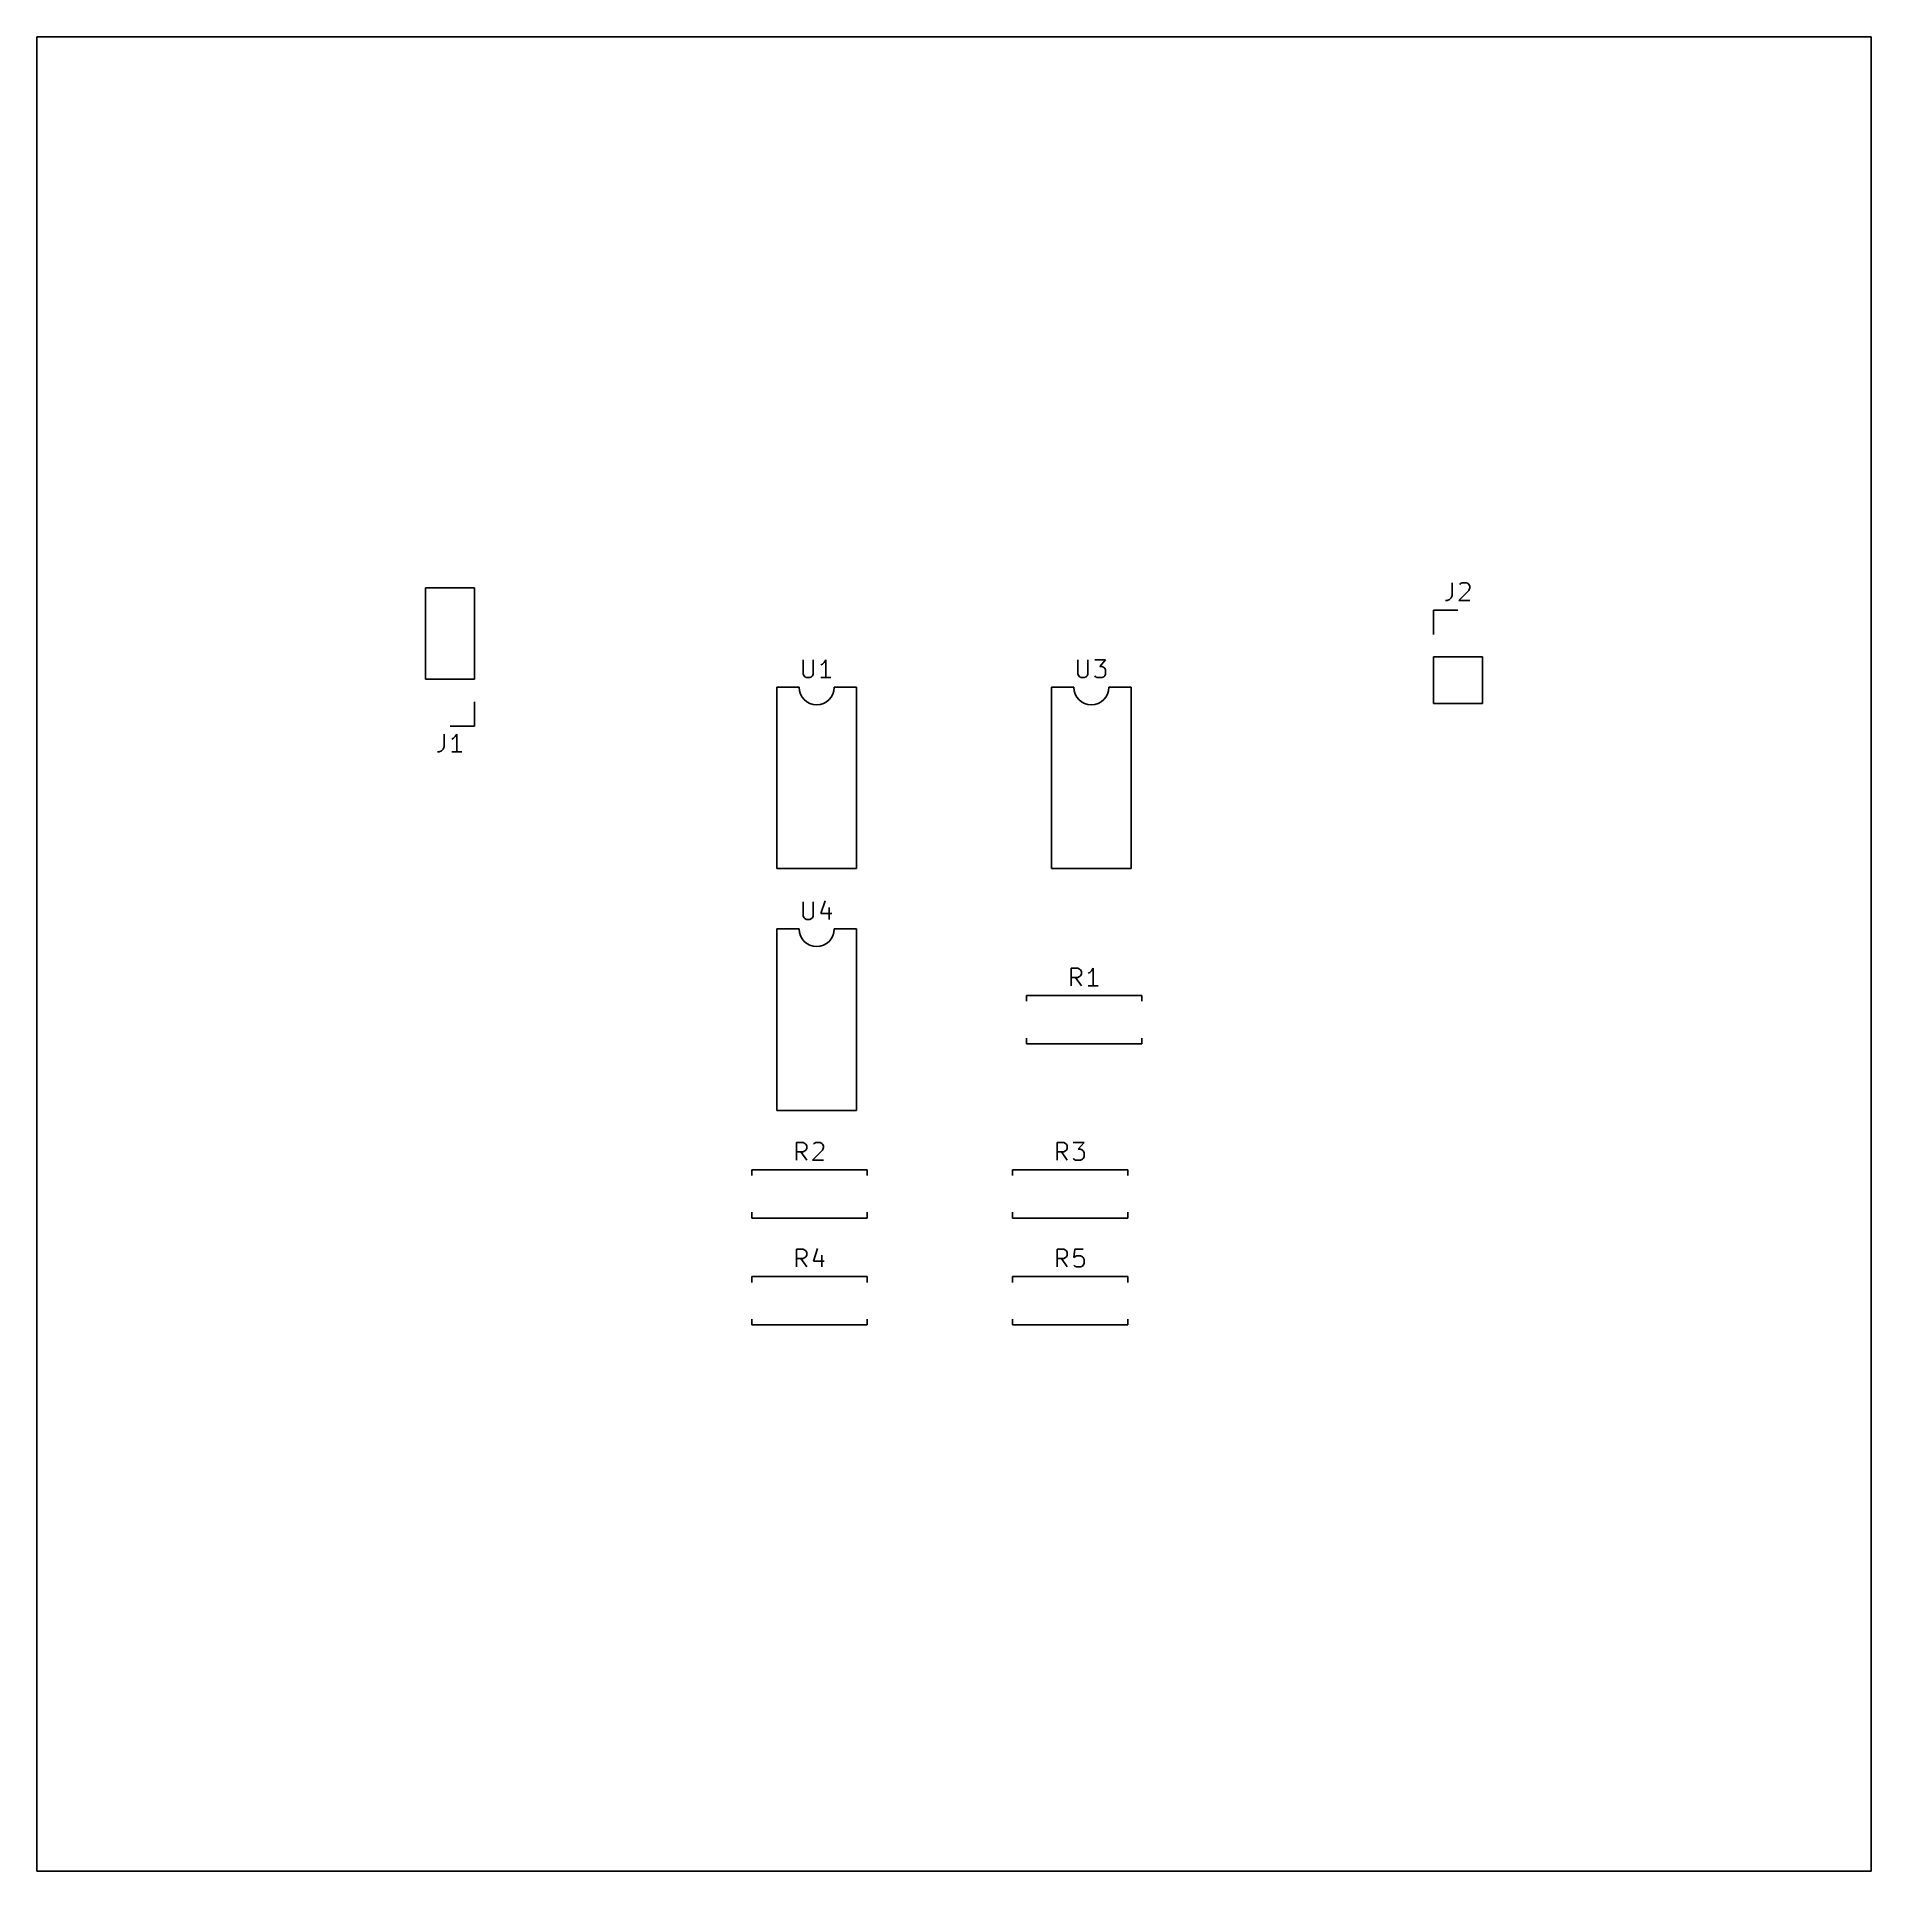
# Model space of a CAD drawing. Extents: x 20 to 124, y -124 to -20.
import ezdxf

# ---------------------------------------------------------------- set-up
doc = ezdxf.new("R2010")
doc.units = 0
doc.layers.add('LYELLOW', color=51, linetype='CONTINUOUS')
doc.layers.add('WHITE', color=7, linetype='CONTINUOUS')

msp = doc.modelspace()

# ---------------------------------------------------------------- linework, layer by layer
at = {"layer": 'LYELLOW', "linetype": 'CONTINUOUS'}
for p, q in [((100.236666, -50.957319), (100.236666, -51.671604)), ((100.712857, -51.004938), (100.808095, -50.957319)), ((100.808095, -50.957319), (101.04619, -50.957319)), ((101.04619, -50.957319), (101.141428, -51.004938)), ((42.05, -56.4275), (42.05, -51.2375)), ((44.81, -51.2375), (42.05, -51.2375)), ((44.81, -56.4275), (44.81, -51.2375)), ((99.950952, -51.957319), (99.855714, -51.957319)), ((100.093809, -51.9097), (99.950952, -51.957319)), ((100.189047, -51.814461), (100.093809, -51.9097)), ((100.236666, -51.671604), (100.189047, -51.814461)), ((101.189047, -51.38589), (100.617619, -51.957319)), ((100.617619, -51.957319), (101.236666, -51.957319)), ((100.665238, -51.052557), (100.712857, -51.004938)), ((101.141428, -51.004938), (101.189047, -51.052557)), ((101.189047, -51.052557), (101.236666, -51.147795)), ((101.236666, -51.243033), (101.189047, -51.38589)), ((101.236666, -51.147795), (101.236666, -51.243033)), ((99.19, -52.5025), (100.57, -52.5025)), ((99.19, -53.8825), (99.19, -52.5025)), ((63.453095, -55.327319), (63.453095, -56.136842)), ((63.453095, -56.136842), (63.500714, -56.23208)), ((63.976904, -56.23208), (64.024523, -56.136842)), ((64.024523, -56.136842), (64.024523, -55.327319)), ((64.548333, -55.565414), (64.453095, -55.613033)), ((64.643571, -55.470176), (64.548333, -55.565414)), ((64.738809, -55.327319), (64.643571, -55.470176)), ((64.738809, -56.327319), (64.738809, -55.327319)), ((79.023095, -55.327319), (79.023095, -56.136842)), ((79.023095, -56.136842), (79.070714, -56.23208)), ((79.546904, -56.23208), (79.594523, -56.136842)), ((79.594523, -56.136842), (79.594523, -55.327319)), ((79.975476, -55.327319), (80.594523, -55.327319)), ((80.594523, -55.327319), (80.26119, -55.708271)), ((80.26119, -55.708271), (80.404047, -55.708271)), ((80.404047, -55.708271), (80.499285, -55.75589)), ((80.499285, -55.75589), (80.546904, -55.803509)), ((80.546904, -55.803509), (80.594523, -55.898747)), ((80.594523, -56.136842), (80.546904, -56.23208)), ((80.594523, -55.898747), (80.594523, -56.136842)), ((99.19, -55.1525), (99.19, -57.8025)), ((99.19, -55.1525), (101.95, -55.1525)), ((101.95, -55.1525), (101.95, -57.8025)), ((44.81, -56.4275), (42.05, -56.4275)), ((61.965, -56.8725), (61.965, -67.1525)), ((63.215, -56.8725), (61.965, -56.8725)), ((63.500714, -56.23208), (63.548333, -56.2797)), ((63.548333, -56.2797), (63.643571, -56.327319)), ((63.643571, -56.327319), (63.834047, -56.327319)), ((63.834047, -56.327319), (63.929285, -56.2797)), ((63.929285, -56.2797), (63.976904, -56.23208)), ((65.024523, -56.327319), (64.453095, -56.327319)), ((66.465, -56.8725), (65.215, -56.8725)), ((66.465, -67.1525), (66.465, -56.8725)), ((77.535, -56.8725), (77.535, -67.1525)), ((78.785, -56.8725), (77.535, -56.8725)), ((79.070714, -56.23208), (79.118333, -56.2797)), ((79.118333, -56.2797), (79.213571, -56.327319)), ((79.213571, -56.327319), (79.404047, -56.327319)), ((79.404047, -56.327319), (79.499285, -56.2797)), ((79.499285, -56.2797), (79.546904, -56.23208)), ((80.023095, -56.2797), (79.975476, -56.23208)), ((80.118333, -56.327319), (80.023095, -56.2797)), ((80.404047, -56.327319), (80.118333, -56.327319)), ((80.499285, -56.2797), (80.404047, -56.327319)), ((80.546904, -56.23208), (80.499285, -56.2797)), ((82.035, -56.8725), (80.785, -56.8725)), ((82.035, -67.1525), (82.035, -56.8725)), ((44.81, -57.6975), (44.81, -59.0775)), ((99.19, -57.8025), (101.95, -57.8025)), ((44.81, -59.0775), (43.43, -59.0775)), ((43.096666, -60.246604), (43.049047, -60.389461)), ((43.096666, -59.532319), (43.096666, -60.246604)), ((43.620476, -59.770414), (43.525238, -59.818033)), ((43.715714, -59.675176), (43.620476, -59.770414)), ((43.810952, -59.532319), (43.715714, -59.675176)), ((43.810952, -60.532319), (43.810952, -59.532319)), ((42.810952, -60.532319), (42.715714, -60.532319)), ((42.953809, -60.4847), (42.810952, -60.532319)), ((43.049047, -60.389461), (42.953809, -60.4847)), ((44.096666, -60.532319), (43.525238, -60.532319)), ((61.965, -67.1525), (66.465, -67.1525)), ((77.535, -67.1525), (82.035, -67.1525)), ((63.453095, -69.037319), (63.453095, -69.846842)), ((64.024523, -69.846842), (64.024523, -69.037319)), ((64.69119, -68.9897), (64.453095, -69.703985)), ((64.929285, -69.370652), (64.929285, -70.037319)), ((61.965, -70.5825), (61.965, -80.8625)), ((63.215, -70.5825), (61.965, -70.5825)), ((63.453095, -69.846842), (63.500714, -69.94208)), ((63.500714, -69.94208), (63.548333, -69.9897)), ((63.548333, -69.9897), (63.643571, -70.037319)), ((63.643571, -70.037319), (63.834047, -70.037319)), ((63.834047, -70.037319), (63.929285, -69.9897)), ((63.929285, -69.9897), (63.976904, -69.94208)), ((63.976904, -69.94208), (64.024523, -69.846842)), ((64.453095, -69.703985), (65.072142, -69.703985)), ((66.465, -70.5825), (65.215, -70.5825)), ((66.465, -80.8625), (66.465, -70.5825)), ((78.646905, -73.807319), (78.646905, -72.807319)), ((78.646905, -72.807319), (79.027857, -72.807319)), ((79.027857, -73.331128), (78.646905, -73.331128)), ((79.218333, -73.807319), (78.885, -73.331128)), ((79.027857, -72.807319), (79.123095, -72.854938)), ((79.123095, -73.283509), (79.027857, -73.331128)), ((79.123095, -72.854938), (79.170714, -72.902557)), ((79.170714, -73.23589), (79.123095, -73.283509)), ((79.170714, -72.902557), (79.218333, -72.997795)), ((79.218333, -73.140652), (79.170714, -73.23589)), ((79.218333, -72.997795), (79.218333, -73.140652)), ((79.694524, -73.045414), (79.599286, -73.093033)), ((80.170714, -73.807319), (79.599286, -73.807319)), ((79.789762, -72.950176), (79.694524, -73.045414)), ((79.885, -72.807319), (79.789762, -72.950176)), ((79.885, -73.807319), (79.885, -72.807319)), ((76.115, -74.3525), (82.655, -74.3525)), ((76.115, -74.6825), (76.115, -74.3525)), ((82.655, -74.3525), (82.655, -74.6825)), ((76.115, -76.7625), (76.115, -77.0925)), ((82.655, -77.0925), (82.655, -76.7625)), ((76.115, -77.0925), (82.655, -77.0925)), ((61.965, -80.8625), (66.465, -80.8625)), ((63.076905, -83.687319), (63.076905, -82.687319)), ((63.076905, -82.687319), (63.457857, -82.687319)), ((63.457857, -82.687319), (63.553095, -82.734938)), ((63.553095, -83.163509), (63.457857, -83.211128)), ((63.553095, -82.734938), (63.600714, -82.782557)), ((63.600714, -83.11589), (63.553095, -83.163509)), ((63.600714, -82.782557), (63.648333, -82.877795)), ((63.648333, -83.020652), (63.600714, -83.11589)), ((63.648333, -82.877795), (63.648333, -83.020652)), ((64.553095, -83.11589), (63.981667, -83.687319)), ((64.029286, -82.782557), (64.076905, -82.734938)), ((64.076905, -82.734938), (64.172143, -82.687319)), ((64.172143, -82.687319), (64.410238, -82.687319)), ((64.410238, -82.687319), (64.505476, -82.734938)), ((64.505476, -82.734938), (64.553095, -82.782557)), ((64.553095, -82.782557), (64.600714, -82.877795)), ((64.600714, -82.973033), (64.553095, -83.11589)), ((64.600714, -82.877795), (64.600714, -82.973033)), ((77.846905, -83.687319), (77.846905, -82.687319)), ((77.846905, -82.687319), (78.227857, -82.687319)), ((78.227857, -82.687319), (78.323095, -82.734938)), ((78.323095, -83.163509), (78.227857, -83.211128)), ((78.323095, -82.734938), (78.370714, -82.782557)), ((78.370714, -83.11589), (78.323095, -83.163509)), ((78.370714, -82.782557), (78.418333, -82.877795)), ((78.418333, -83.020652), (78.370714, -83.11589)), ((78.418333, -82.877795), (78.418333, -83.020652)), ((78.751667, -82.687319), (79.370714, -82.687319)), ((79.370714, -82.687319), (79.037381, -83.068271)), ((79.037381, -83.068271), (79.180238, -83.068271)), ((79.180238, -83.068271), (79.275476, -83.11589)), ((79.275476, -83.11589), (79.323095, -83.163509)), ((79.323095, -83.163509), (79.370714, -83.258747)), ((60.545, -84.2325), (67.085, -84.2325)), ((60.545, -84.5625), (60.545, -84.2325)), ((63.457857, -83.211128), (63.076905, -83.211128)), ((63.648333, -83.687319), (63.315, -83.211128)), ((63.981667, -83.687319), (64.600714, -83.687319)), ((67.085, -84.2325), (67.085, -84.5625)), ((75.315, -84.2325), (81.855, -84.2325)), ((75.315, -84.5625), (75.315, -84.2325)), ((78.227857, -83.211128), (77.846905, -83.211128)), ((78.418333, -83.687319), (78.085, -83.211128)), ((78.799286, -83.6397), (78.751667, -83.59208)), ((78.894524, -83.687319), (78.799286, -83.6397)), ((79.180238, -83.687319), (78.894524, -83.687319)), ((79.275476, -83.6397), (79.180238, -83.687319)), ((79.323095, -83.59208), (79.275476, -83.6397)), ((79.370714, -83.496842), (79.323095, -83.59208)), ((79.370714, -83.258747), (79.370714, -83.496842)), ((81.855, -84.2325), (81.855, -84.5625)), ((60.545, -86.6425), (60.545, -86.9725)), ((60.545, -86.9725), (67.085, -86.9725)), ((67.085, -86.9725), (67.085, -86.6425)), ((75.315, -86.6425), (75.315, -86.9725)), ((75.315, -86.9725), (81.855, -86.9725)), ((81.855, -86.9725), (81.855, -86.6425)), ((63.076905, -89.737319), (63.076905, -88.737319)), ((63.076905, -88.737319), (63.457857, -88.737319)), ((63.457857, -89.261128), (63.076905, -89.261128)), ((63.648333, -89.737319), (63.315, -89.261128)), ((63.457857, -88.737319), (63.553095, -88.784938)), ((63.553095, -89.213509), (63.457857, -89.261128)), ((63.553095, -88.784938), (63.600714, -88.832557)), ((63.600714, -89.16589), (63.553095, -89.213509)), ((63.600714, -88.832557), (63.648333, -88.927795)), ((63.648333, -89.070652), (63.600714, -89.16589)), ((63.648333, -88.927795), (63.648333, -89.070652)), ((64.267381, -88.6897), (64.029286, -89.403985)), ((64.029286, -89.403985), (64.648333, -89.403985)), ((64.505476, -89.070652), (64.505476, -89.737319)), ((77.846905, -89.737319), (77.846905, -88.737319)), ((77.846905, -88.737319), (78.227857, -88.737319)), ((78.227857, -89.261128), (77.846905, -89.261128)), ((78.418333, -89.737319), (78.085, -89.261128)), ((78.227857, -88.737319), (78.323095, -88.784938)), ((78.323095, -89.213509), (78.227857, -89.261128)), ((78.323095, -88.784938), (78.370714, -88.832557)), ((78.370714, -89.16589), (78.323095, -89.213509)), ((78.370714, -88.832557), (78.418333, -88.927795)), ((78.418333, -89.070652), (78.370714, -89.16589)), ((78.418333, -88.927795), (78.418333, -89.070652)), ((78.846905, -88.737319), (78.799286, -89.213509)), ((78.799286, -89.213509), (78.846905, -89.16589)), ((79.323095, -88.737319), (78.846905, -88.737319)), ((78.846905, -89.16589), (78.942143, -89.118271)), ((78.942143, -89.118271), (79.180238, -89.118271)), ((79.180238, -89.118271), (79.275476, -89.16589)), ((79.275476, -89.16589), (79.323095, -89.213509)), ((79.323095, -89.213509), (79.370714, -89.308747)), ((79.370714, -89.308747), (79.370714, -89.546842)), ((60.545, -90.2825), (67.085, -90.2825)), ((60.545, -90.6125), (60.545, -90.2825)), ((67.085, -90.2825), (67.085, -90.6125)), ((75.315, -90.2825), (81.855, -90.2825)), ((75.315, -90.6125), (75.315, -90.2825)), ((78.846905, -89.6897), (78.799286, -89.64208)), ((78.942143, -89.737319), (78.846905, -89.6897)), ((79.180238, -89.737319), (78.942143, -89.737319)), ((79.275476, -89.6897), (79.180238, -89.737319)), ((79.323095, -89.64208), (79.275476, -89.6897)), ((79.370714, -89.546842), (79.323095, -89.64208)), ((81.855, -90.2825), (81.855, -90.6125)), ((60.545, -92.6925), (60.545, -93.0225)), ((60.545, -93.0225), (67.085, -93.0225)), ((67.085, -93.0225), (67.085, -92.6925)), ((75.315, -92.6925), (75.315, -93.0225)), ((75.315, -93.0225), (81.855, -93.0225)), ((81.855, -93.0225), (81.855, -92.6925))]:
    msp.add_line(p, q, dxfattribs=at)
at = {"layer": 'LYELLOW'}
for centre in [(64.215, -56.8725), (79.785, -56.8725), (64.215, -70.5825)]:
    msp.add_arc(centre, 1, -180, 0, dxfattribs=at)
at = {"layer": 'WHITE', "linetype": 'CONTINUOUS'}
for p, q in [((20, -20), (124, -20)), ((20, -124), (20, -20)), ((124, -20), (124, -124)), ((124, -124), (20, -124))]:
    msp.add_line(p, q, dxfattribs=at)

doc.saveas('drawing.dxf')
